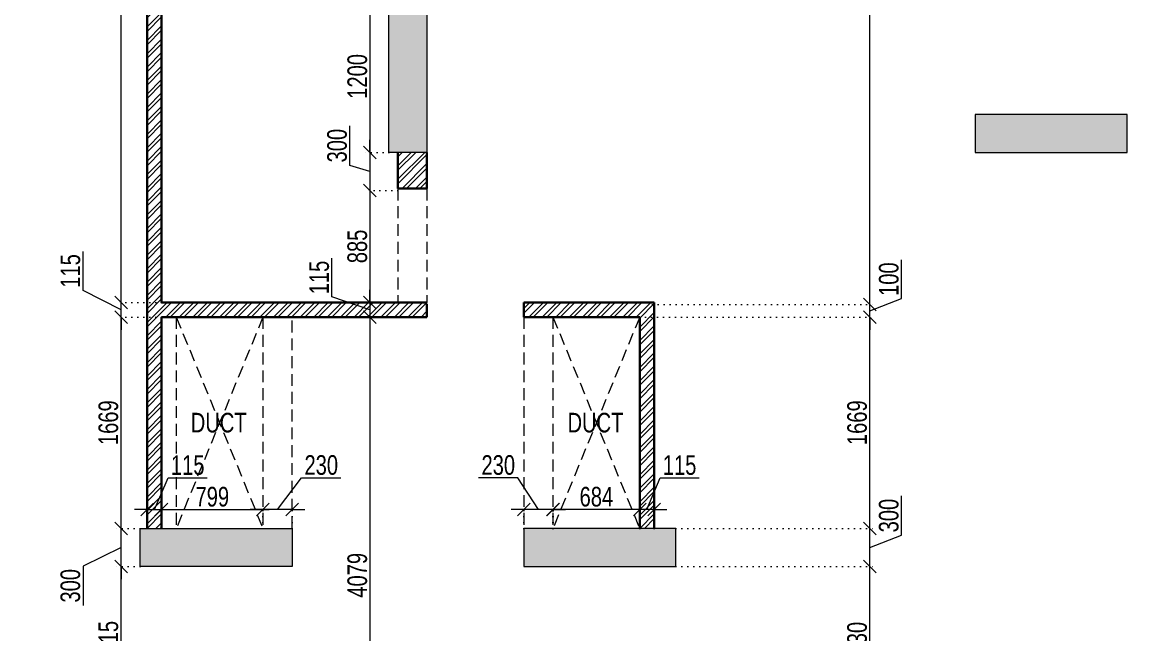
# Model space of a CAD drawing. Header units: inches. Extents: x 785882 to 928568, y 496782 to 576896.
# Drawn here: x 796653 to 805539, y 521343 to 526168 of the extents above; entities that cross this region are included whole.
import ezdxf

# ---------------------------------------------------------------- set-up
doc = ezdxf.new("R2010")
doc.units = ezdxf.units.IN
doc.header["$LTSCALE"] = 750
doc.header["$MEASUREMENT"] = 0
doc.linetypes.add('DOT', pattern=[0.25, 0, -0.25])
doc.linetypes.add('HIDDEN2', pattern=[0.1875, 0.125, -0.0625])
for name, color, linetype, lineweight in [('COLUMN', 5, 'Continuous', 13), ('DIMENSION WORKING-MSA', 222, 'Continuous', 13), ('DOTTED LINE-MSA', 3, 'HIDDEN2', 13), ('TEXT ROOM NAME-MSA', 210, 'Continuous', 13), ('WALL HATCH-MSA', 251, 'Continuous', 9), ('WALL-MSA', 32, 'Continuous', 30)]:
    doc.layers.add(name, color=color, linetype=linetype, lineweight=lineweight)
doc.layers.add('R.C.C HATCH-MSA', color=250, linetype='Continuous')
doc.styles.add('AR', font='swisscl.ttf')
doc.styles.add('Arial-Reg', font='swisscl.ttf', dxfattribs={"height": 155})
doc.dimstyles.new('WORKING DIM', dxfattribs={"dimtxt": 155, "dimasz": 100, "dimexe": 50, "dimexo": 0, "dimgap": 20, "dimtad": 1, "dimdec": 0, "dimzin": 0, "dimdsep": 46, "dimtxsty": 'AR', "dimblk": 'OBLIQUE', "dimcen": 0.09, "dimdle": 50, "dimclrd": 256, "dimclre": 250, "dimclrt": 256, "dimadec": 0, "dimazin": 0, "dimtfac": 1, "dimtdec": 0, "dimtofl": 0, "dimtmove": 1, "dimatfit": 0, "dimfxl": 1, "dimtolj": 1, "dimtzin": 0, "dimlwd": -1, "dimlwe": -1, "dimarcsym": 0})
pattern_1 = [(45, (-805741.795, -515731.36), (-53.0330086, 53.0330086), []), (45, (-805706.44, -515731.36), (-53.0330086, 53.0330086), [])]

# ---------------------------------------------------------------- blocks, each defined once
blk = doc.blocks.new('_Oblique')
at = {"color": 0, "linetype": 'ByBlock', "lineweight": -2}
blk.add_line((-0.5, -0.5), (0.5, 0.5), dxfattribs=at)
blk = doc.blocks.new('*D2712')
at = {"layer": 'Defpoints', "color": 0, "ltscale": 0.25, "transparency": 16777216}
for p in [(801809.3, 521873.1), (803339.3, 521873.1), (801714.2, 520643.1)]:
    blk.add_point(p, dxfattribs=at)
at = {"layer": 'DIMENSION WORKING-MSA', "color": 250, "linetype": 'DOT', "ltscale": 0.25, "transparency": 16777216}
for p, q in [((801809.3, 521873.1), (803389.3, 521873.1)), ((801714.2, 520643.1), (803389.3, 520643.1))]:
    blk.add_line(p, q, dxfattribs=at)
at = {"layer": 'DIMENSION WORKING-MSA', "ltscale": 0.25, "transparency": 16777216}
blk.add_line((803339.3, 520593.1), (803339.3, 521923.1), dxfattribs=at)
at = {"layer": 'DIMENSION WORKING-MSA', "ltscale": 0.25, "transparency": 16777216, "xscale": 100, "yscale": 100, "zscale": 100}
for p, rotation in [((803339.3, 521873.1), 90), ((803339.3, 520643.1), 270)]:
    blk.add_blockref('_Oblique', p, dxfattribs=dict(at, rotation=rotation))
at = {"layer": 'DIMENSION WORKING-MSA', "ltscale": 0.25, "transparency": 16777216, "insert": (803239.8, 521258.1), "char_height": 155, "attachment_point": 5, "rotation": 90, "style": 'AR'}
blk.add_mtext('\\A1;1230', dxfattribs=at)
blk = doc.blocks.new('*D2713')
at = {"layer": 'Defpoints', "color": 0, "ltscale": 0.25, "transparency": 16777216}
for p in [(801809.3, 522173.1), (803339.3, 522173.1), (801809.3, 521873.1)]:
    blk.add_point(p, dxfattribs=at)
at = {"layer": 'DIMENSION WORKING-MSA', "ltscale": 0.25, "transparency": 16777216}
for p, q in [((803589.3, 522118.6), (803589.3, 522429.6)), ((803339.3, 521823.1), (803339.3, 522223.1)), ((803339.3, 522023.1), (803589.3, 522118.6))]:
    blk.add_line(p, q, dxfattribs=at)
at = {"layer": 'DIMENSION WORKING-MSA', "color": 250, "linetype": 'DOT', "ltscale": 0.25, "transparency": 16777216}
for p, q in [((801809.3, 522173.1), (803389.3, 522173.1)), ((801809.3, 521873.1), (803389.3, 521873.1))]:
    blk.add_line(p, q, dxfattribs=at)
at = {"layer": 'DIMENSION WORKING-MSA', "ltscale": 0.25, "transparency": 16777216, "xscale": 100, "yscale": 100, "zscale": 100}
for p, rotation in [((803339.3, 522173.1), 90), ((803339.3, 521873.1), 270)]:
    blk.add_blockref('_Oblique', p, dxfattribs=dict(at, rotation=rotation))
at = {"layer": 'DIMENSION WORKING-MSA', "ltscale": 0.25, "transparency": 16777216, "insert": (803489.8, 522274.1), "char_height": 155, "attachment_point": 5, "rotation": 90, "style": 'AR'}
blk.add_mtext('\\A1;300', dxfattribs=at)
blk = doc.blocks.new('*D2714')
at = {"layer": 'Defpoints', "color": 0, "ltscale": 0.25, "transparency": 16777216}
for p in [(801523.7, 523842.1), (803339.3, 523842.1), (801809.3, 522173.1)]:
    blk.add_point(p, dxfattribs=at)
at = {"layer": 'DIMENSION WORKING-MSA', "color": 250, "linetype": 'DOT', "ltscale": 0.25, "transparency": 16777216}
for p, q in [((801523.7, 523842.1), (803389.3, 523842.1)), ((801809.3, 522173.1), (803389.3, 522173.1))]:
    blk.add_line(p, q, dxfattribs=at)
at = {"layer": 'DIMENSION WORKING-MSA', "ltscale": 0.25, "transparency": 16777216}
blk.add_line((803339.3, 522123.1), (803339.3, 523892.1), dxfattribs=at)
at = {"layer": 'DIMENSION WORKING-MSA', "ltscale": 0.25, "transparency": 16777216, "xscale": 100, "yscale": 100, "zscale": 100}
for p, rotation in [((803339.3, 523842.1), 90), ((803339.3, 522173.1), 270)]:
    blk.add_blockref('_Oblique', p, dxfattribs=dict(at, rotation=rotation))
at = {"layer": 'DIMENSION WORKING-MSA', "ltscale": 0.25, "transparency": 16777216, "insert": (803239.9, 523007.6), "char_height": 155, "attachment_point": 5, "rotation": 90, "style": 'AR'}
blk.add_mtext('\\A1;1669', dxfattribs=at)
blk = doc.blocks.new('*D2715')
at = {"layer": 'Defpoints', "color": 0, "ltscale": 0.25, "transparency": 16777216}
for p in [(801623.7, 523942.1), (803339.3, 523942.1), (801523.7, 523842.1)]:
    blk.add_point(p, dxfattribs=at)
at = {"layer": 'DIMENSION WORKING-MSA', "ltscale": 0.25, "transparency": 16777216}
for p, q in [((803589.3, 523987.5), (803589.3, 524294.7)), ((803339.3, 523942.1), (803339.3, 524042.1)), ((803339.3, 523892.1), (803589.3, 523987.5)), ((803339.3, 523842.1), (803339.3, 523942.1)), ((803339.3, 523842.1), (803339.3, 523742.1))]:
    blk.add_line(p, q, dxfattribs=at)
at = {"layer": 'DIMENSION WORKING-MSA', "color": 250, "linetype": 'DOT', "ltscale": 0.25, "transparency": 16777216}
for p, q in [((801623.7, 523942.1), (803389.3, 523942.1)), ((801523.7, 523842.1), (803389.3, 523842.1))]:
    blk.add_line(p, q, dxfattribs=at)
at = {"layer": 'DIMENSION WORKING-MSA', "ltscale": 0.25, "transparency": 16777216, "xscale": 100, "yscale": 100, "zscale": 100}
for p, rotation in [((803339.3, 523942.1), 270), ((803339.3, 523842.1), 90)]:
    blk.add_blockref('_Oblique', p, dxfattribs=dict(at, rotation=rotation))
at = {"layer": 'DIMENSION WORKING-MSA', "ltscale": 0.25, "transparency": 16777216, "insert": (803489.9, 524141.1), "char_height": 155, "attachment_point": 5, "rotation": 90, "style": 'AR'}
blk.add_mtext('\\A1;100', dxfattribs=at)
blk = doc.blocks.new('*D2716')
at = {"layer": 'Defpoints', "color": 0, "ltscale": 0.25, "transparency": 16777216}
for p in [(801004.5, 530438), (803339.3, 530438), (801623.7, 523942.1)]:
    blk.add_point(p, dxfattribs=at)
at = {"layer": 'DIMENSION WORKING-MSA', "ltscale": 0.25, "transparency": 16777216}
blk.add_line((803339.3, 523892.1), (803339.3, 530488), dxfattribs=at)
at = {"layer": 'DIMENSION WORKING-MSA', "color": 250, "linetype": 'DOT', "ltscale": 0.25, "transparency": 16777216}
for p, q in [((801004.5, 530438), (803389.3, 530438)), ((801623.7, 523942.1), (803389.3, 523942.1))]:
    blk.add_line(p, q, dxfattribs=at)
at = {"layer": 'DIMENSION WORKING-MSA', "ltscale": 0.25, "transparency": 16777216, "xscale": 100, "yscale": 100, "zscale": 100}
for p, rotation in [((803339.3, 530438), 90), ((803339.3, 523942.1), 270)]:
    blk.add_blockref('_Oblique', p, dxfattribs=dict(at, rotation=rotation))
at = {"layer": 'DIMENSION WORKING-MSA', "ltscale": 0.25, "transparency": 16777216, "insert": (803239.9, 527190), "char_height": 155, "attachment_point": 5, "rotation": 90, "style": 'AR'}
blk.add_mtext('\\A1;6496', dxfattribs=at)
blk = doc.blocks.new('*D2419')
at = {"layer": 'Defpoints', "color": 0, "ltscale": 0.25, "transparency": 16777216}
for p in [(797430.5, 521873.1), (797580.5, 521873.1), (797660.6, 520658.1)]:
    blk.add_point(p, dxfattribs=at)
at = {"layer": 'DIMENSION WORKING-MSA', "color": 250, "linetype": 'DOT', "ltscale": 0.25, "transparency": 16777216}
for p, q in [((797580.5, 521873.1), (797380.5, 521873.1)), ((797660.6, 520658.1), (797380.5, 520658.1))]:
    blk.add_line(p, q, dxfattribs=at)
at = {"layer": 'DIMENSION WORKING-MSA', "ltscale": 0.25, "transparency": 16777216}
blk.add_line((797430.5, 520608.1), (797430.5, 521923.1), dxfattribs=at)
at = {"layer": 'DIMENSION WORKING-MSA', "ltscale": 0.25, "transparency": 16777216, "xscale": 100, "yscale": 100, "zscale": 100}
for p, rotation in [((797430.5, 521873.1), 90), ((797430.5, 520658.1), 270)]:
    blk.add_blockref('_Oblique', p, dxfattribs=dict(at, rotation=rotation))
at = {"layer": 'DIMENSION WORKING-MSA', "ltscale": 0.25, "transparency": 16777216, "insert": (797331.1, 521265.6), "char_height": 155, "attachment_point": 5, "rotation": 90, "style": 'AR'}
blk.add_mtext('\\A1;1215', dxfattribs=at)
blk = doc.blocks.new('*D2420')
at = {"layer": 'Defpoints', "color": 0, "ltscale": 0.25, "transparency": 16777216}
for p in [(797430.5, 522173.1), (797580.5, 522173.1), (797580.5, 521873.1)]:
    blk.add_point(p, dxfattribs=at)
at = {"layer": 'DIMENSION WORKING-MSA', "ltscale": 0.25, "transparency": 16777216}
for p, q in [((797430.5, 522173.1), (797430.5, 522273.1)), ((797430.5, 521873.1), (797430.5, 522173.1)), ((797430.5, 522023.1), (797130.5, 521875.3)), ((797130.5, 521875.3), (797130.5, 521564.3)), ((797430.5, 521873.1), (797430.5, 521773.1))]:
    blk.add_line(p, q, dxfattribs=at)
at = {"layer": 'DIMENSION WORKING-MSA', "color": 250, "linetype": 'DOT', "ltscale": 0.25, "transparency": 16777216}
for p, q in [((797580.5, 522173.1), (797380.5, 522173.1)), ((797580.5, 521873.1), (797380.5, 521873.1))]:
    blk.add_line(p, q, dxfattribs=at)
at = {"layer": 'DIMENSION WORKING-MSA', "ltscale": 0.25, "transparency": 16777216, "xscale": 100, "yscale": 100, "zscale": 100}
for p, rotation in [((797430.5, 522173.1), 270), ((797430.5, 521873.1), 90)]:
    blk.add_blockref('_Oblique', p, dxfattribs=dict(at, rotation=rotation))
at = {"layer": 'DIMENSION WORKING-MSA', "ltscale": 0.25, "transparency": 16777216, "insert": (797031, 521719.8), "char_height": 155, "attachment_point": 5, "rotation": 90, "style": 'AR'}
blk.add_mtext('\\A1;300', dxfattribs=at)
blk = doc.blocks.new('*D2421')
at = {"layer": 'Defpoints', "color": 0, "ltscale": 0.25, "transparency": 16777216}
for p in [(797430.5, 523842.1), (797751.1, 523842.1), (797580.5, 522173.1)]:
    blk.add_point(p, dxfattribs=at)
at = {"layer": 'DIMENSION WORKING-MSA', "color": 250, "linetype": 'DOT', "ltscale": 0.25, "transparency": 16777216}
for p, q in [((797751.1, 523842.1), (797380.5, 523842.1)), ((797580.5, 522173.1), (797380.5, 522173.1))]:
    blk.add_line(p, q, dxfattribs=at)
at = {"layer": 'DIMENSION WORKING-MSA', "ltscale": 0.25, "transparency": 16777216}
blk.add_line((797430.5, 522123.1), (797430.5, 523892.1), dxfattribs=at)
at = {"layer": 'DIMENSION WORKING-MSA', "ltscale": 0.25, "transparency": 16777216, "xscale": 100, "yscale": 100, "zscale": 100}
for p, rotation in [((797430.5, 523842.1), 90), ((797430.5, 522173.1), 270)]:
    blk.add_blockref('_Oblique', p, dxfattribs=dict(at, rotation=rotation))
at = {"layer": 'DIMENSION WORKING-MSA', "ltscale": 0.25, "transparency": 16777216, "insert": (797331.1, 523007.6), "char_height": 155, "attachment_point": 5, "rotation": 90, "style": 'AR'}
blk.add_mtext('\\A1;1669', dxfattribs=at)
blk = doc.blocks.new('*D2422')
at = {"layer": 'Defpoints', "color": 0, "ltscale": 0.25, "transparency": 16777216}
for p in [(797430.5, 523957.1), (797751.1, 523957.1), (797751.1, 523842.1)]:
    blk.add_point(p, dxfattribs=at)
at = {"layer": 'DIMENSION WORKING-MSA', "ltscale": 0.25, "transparency": 16777216}
for p, q in [((797130.5, 524052.4), (797130.5, 524359.3)), ((797430.5, 523899.6), (797130.5, 524052.4)), ((797430.5, 523957.1), (797430.5, 524057.1)), ((797430.5, 523842.1), (797430.5, 523957.1)), ((797430.5, 523842.1), (797430.5, 523742.1))]:
    blk.add_line(p, q, dxfattribs=at)
at = {"layer": 'DIMENSION WORKING-MSA', "color": 250, "linetype": 'DOT', "ltscale": 0.25, "transparency": 16777216}
for p, q in [((797751.1, 523957.1), (797380.5, 523957.1)), ((797751.1, 523842.1), (797380.5, 523842.1))]:
    blk.add_line(p, q, dxfattribs=at)
at = {"layer": 'DIMENSION WORKING-MSA', "ltscale": 0.25, "transparency": 16777216, "xscale": 100, "yscale": 100, "zscale": 100}
for p, rotation in [((797430.5, 523957.1), 270), ((797430.5, 523842.1), 90)]:
    blk.add_blockref('_Oblique', p, dxfattribs=dict(at, rotation=rotation))
at = {"layer": 'DIMENSION WORKING-MSA', "ltscale": 0.25, "transparency": 16777216, "insert": (797031.4, 524205.9), "char_height": 155, "attachment_point": 5, "rotation": 90, "style": 'AR'}
blk.add_mtext('\\A1;115', dxfattribs=at)
blk = doc.blocks.new('*D2423')
at = {"layer": 'Defpoints', "color": 0, "ltscale": 0.25, "transparency": 16777216}
for p in [(797430.5, 530568), (797736.1, 530568), (797751.1, 523957.1)]:
    blk.add_point(p, dxfattribs=at)
at = {"layer": 'DIMENSION WORKING-MSA', "ltscale": 0.25, "transparency": 16777216}
blk.add_line((797430.5, 523907.1), (797430.5, 530618), dxfattribs=at)
at = {"layer": 'DIMENSION WORKING-MSA', "color": 250, "linetype": 'DOT', "ltscale": 0.25, "transparency": 16777216}
for p, q in [((797736.1, 530568), (797380.5, 530568)), ((797751.1, 523957.1), (797380.5, 523957.1))]:
    blk.add_line(p, q, dxfattribs=at)
at = {"layer": 'DIMENSION WORKING-MSA', "ltscale": 0.25, "transparency": 16777216, "xscale": 100, "yscale": 100, "zscale": 100}
for p, rotation in [((797430.5, 530568), 90), ((797430.5, 523957.1), 270)]:
    blk.add_blockref('_Oblique', p, dxfattribs=dict(at, rotation=rotation))
at = {"layer": 'DIMENSION WORKING-MSA', "ltscale": 0.25, "transparency": 16777216, "insert": (797331.1, 527262.5), "char_height": 155, "attachment_point": 5, "rotation": 90, "style": 'AR'}
blk.add_mtext('\\A1;6611', dxfattribs=at)
blk = doc.blocks.new('*D2476')
at = {"layer": 'Defpoints', "color": 0, "ltscale": 0.25, "transparency": 16777216}
for p in [(799544.9, 526342.1), (799394.9, 525142.1), (799544.9, 525142.1)]:
    blk.add_point(p, dxfattribs=at)
at = {"layer": 'DIMENSION WORKING-MSA', "color": 250, "linetype": 'DOT', "ltscale": 0.25, "transparency": 16777216}
for p, q in [((799544.9, 526342.1), (799344.9, 526342.1)), ((799544.9, 525142.1), (799344.9, 525142.1))]:
    blk.add_line(p, q, dxfattribs=at)
at = {"layer": 'DIMENSION WORKING-MSA', "ltscale": 0.25, "transparency": 16777216}
blk.add_line((799394.9, 526392.1), (799394.9, 525092.1), dxfattribs=at)
at = {"layer": 'DIMENSION WORKING-MSA', "ltscale": 0.25, "transparency": 16777216, "xscale": 100, "yscale": 100, "zscale": 100}
for p, rotation in [((799394.9, 526342.1), 90), ((799394.9, 525142.1), 270)]:
    blk.add_blockref('_Oblique', p, dxfattribs=dict(at, rotation=rotation))
at = {"layer": 'DIMENSION WORKING-MSA', "ltscale": 0.25, "transparency": 16777216, "insert": (799295.5, 525742.1), "char_height": 155, "attachment_point": 5, "rotation": 90, "style": 'AR'}
blk.add_mtext('\\A1;1200', dxfattribs=at)
blk = doc.blocks.new('*D2477')
at = {"layer": 'Defpoints', "color": 0, "ltscale": 0.25, "transparency": 16777216}
for p in [(799544.9, 525142.1), (799394.9, 524842.1), (799614.9, 524842.1)]:
    blk.add_point(p, dxfattribs=at)
at = {"layer": 'DIMENSION WORKING-MSA', "ltscale": 0.25, "transparency": 16777216}
for p, q in [((799235.4, 525039.9), (799235.4, 525350.9)), ((799394.9, 525142.1), (799394.9, 525242.1)), ((799394.9, 525142.1), (799394.9, 524842.1)), ((799394.9, 524992.1), (799235.4, 525039.9)), ((799394.9, 524842.1), (799394.9, 524742.1))]:
    blk.add_line(p, q, dxfattribs=at)
at = {"layer": 'DIMENSION WORKING-MSA', "color": 250, "linetype": 'DOT', "ltscale": 0.25, "transparency": 16777216}
for p, q in [((799544.9, 525142.1), (799344.9, 525142.1)), ((799614.9, 524842.1), (799344.9, 524842.1))]:
    blk.add_line(p, q, dxfattribs=at)
at = {"layer": 'DIMENSION WORKING-MSA', "ltscale": 0.25, "transparency": 16777216, "xscale": 100, "yscale": 100, "zscale": 100}
for p, rotation in [((799394.9, 525142.1), 270), ((799394.9, 524842.1), 90)]:
    blk.add_blockref('_Oblique', p, dxfattribs=dict(at, rotation=rotation))
at = {"layer": 'DIMENSION WORKING-MSA', "ltscale": 0.25, "transparency": 16777216, "insert": (799135.9, 525195.4), "char_height": 155, "attachment_point": 5, "rotation": 90, "style": 'AR'}
blk.add_mtext('\\A1;300', dxfattribs=at)
blk = doc.blocks.new('*D2478')
at = {"layer": 'Defpoints', "color": 0, "ltscale": 0.25, "transparency": 16777216}
for p in [(799614.9, 524842.1), (799394.9, 523957.1), (799394.9, 523957.1)]:
    blk.add_point(p, dxfattribs=at)
at = {"layer": 'DIMENSION WORKING-MSA', "ltscale": 0.25, "transparency": 16777216}
blk.add_line((799394.9, 524892.1), (799394.9, 523907.1), dxfattribs=at)
at = {"layer": 'DIMENSION WORKING-MSA', "color": 250, "linetype": 'DOT', "ltscale": 0.25, "transparency": 16777216}
for p, q in [((799614.9, 524842.1), (799344.9, 524842.1)), ((799394.9, 523957.1), (799344.9, 523957.1))]:
    blk.add_line(p, q, dxfattribs=at)
at = {"layer": 'DIMENSION WORKING-MSA', "ltscale": 0.25, "transparency": 16777216, "xscale": 100, "yscale": 100, "zscale": 100}
for p, rotation in [((799394.9, 524842.1), 90), ((799394.9, 523957.1), 270)]:
    blk.add_blockref('_Oblique', p, dxfattribs=dict(at, rotation=rotation))
at = {"layer": 'DIMENSION WORKING-MSA', "ltscale": 0.25, "transparency": 16777216, "insert": (799295.5, 524399.6), "char_height": 155, "attachment_point": 5, "rotation": 90, "style": 'AR'}
blk.add_mtext('\\A1;885', dxfattribs=at)
blk = doc.blocks.new('*D2479')
at = {"layer": 'Defpoints', "color": 0, "ltscale": 0.25, "transparency": 16777216}
for p in [(799394.9, 523957.1), (799394.9, 523842.1), (799394.9, 523842.1)]:
    blk.add_point(p, dxfattribs=at)
at = {"layer": 'DIMENSION WORKING-MSA', "ltscale": 0.25, "transparency": 16777216}
for p, q in [((799093.7, 524000.8), (799093.7, 524307.7)), ((799394.9, 523899.6), (799093.7, 524000.8)), ((799394.9, 523957.1), (799394.9, 524057.1)), ((799394.9, 523957.1), (799394.9, 523842.1)), ((799394.9, 523842.1), (799394.9, 523742.1))]:
    blk.add_line(p, q, dxfattribs=at)
at = {"layer": 'DIMENSION WORKING-MSA', "color": 250, "linetype": 'DOT', "ltscale": 0.25, "transparency": 16777216}
for p, q in [((799394.9, 523957.1), (799344.9, 523957.1)), ((799394.9, 523842.1), (799344.9, 523842.1))]:
    blk.add_line(p, q, dxfattribs=at)
at = {"layer": 'DIMENSION WORKING-MSA', "ltscale": 0.25, "transparency": 16777216, "xscale": 100, "yscale": 100, "zscale": 100}
for p, rotation in [((799394.9, 523957.1), 270), ((799394.9, 523842.1), 90)]:
    blk.add_blockref('_Oblique', p, dxfattribs=dict(at, rotation=rotation))
at = {"layer": 'DIMENSION WORKING-MSA', "ltscale": 0.25, "transparency": 16777216, "insert": (798994.7, 524154.2), "char_height": 155, "attachment_point": 5, "rotation": 90, "style": 'AR'}
blk.add_mtext('\\A1;115', dxfattribs=at)
blk = doc.blocks.new('*D2490')
at = {"layer": 'Defpoints', "color": 0, "ltscale": 0.25, "transparency": 16777216}
for p in [(799394.9, 523842.1), (799394.9, 519763.3), (799394.9, 519763.3)]:
    blk.add_point(p, dxfattribs=at)
at = {"layer": 'DIMENSION WORKING-MSA', "ltscale": 0.25, "transparency": 16777216}
blk.add_line((799394.9, 523892.1), (799394.9, 519713.3), dxfattribs=at)
at = {"layer": 'DIMENSION WORKING-MSA', "color": 250, "linetype": 'DOT', "ltscale": 0.25, "transparency": 16777216}
for p, q in [((799394.9, 523842.1), (799444.9, 523842.1)), ((799394.9, 519763.3), (799344.9, 519763.3))]:
    blk.add_line(p, q, dxfattribs=at)
at = {"layer": 'DIMENSION WORKING-MSA', "ltscale": 0.25, "transparency": 16777216, "xscale": 100, "yscale": 100, "zscale": 100}
for p, rotation in [((799394.9, 523842.1), 90), ((799394.9, 519763.3), 270)]:
    blk.add_blockref('_Oblique', p, dxfattribs=dict(at, rotation=rotation))
at = {"layer": 'DIMENSION WORKING-MSA', "ltscale": 0.25, "transparency": 16777216, "insert": (799295.5, 521802.7), "char_height": 155, "attachment_point": 5, "rotation": 90, "style": 'AR'}
blk.add_mtext('\\A1;4079', dxfattribs=at)
blk = doc.blocks.new('*D2584')
at = {"layer": 'Defpoints', "color": 0, "ltscale": 0.25, "transparency": 16777216}
for p in [(797636.1, 522323.1), (797751.1, 522323.1), (797751.1, 522323.1)]:
    blk.add_point(p, dxfattribs=at)
at = {"layer": 'DIMENSION WORKING-MSA', "ltscale": 0.25, "transparency": 16777216}
for p, q in [((797693.6, 522323.1), (797803.5, 522573.1)), ((797803.5, 522573.1), (798110.4, 522573.1)), ((797636.1, 522323.1), (797536.1, 522323.1)), ((797636.1, 522323.1), (797751.1, 522323.1)), ((797751.1, 522323.1), (797851.1, 522323.1))]:
    blk.add_line(p, q, dxfattribs=at)
at = {"layer": 'DIMENSION WORKING-MSA', "color": 250, "linetype": 'DOT', "ltscale": 0.25, "transparency": 16777216}
for p, q in [((797636.1, 522323.1), (797636.1, 522373.1)), ((797751.1, 522323.1), (797751.1, 522373.1))]:
    blk.add_line(p, q, dxfattribs=at)
at = {"layer": 'DIMENSION WORKING-MSA', "ltscale": 0.25, "transparency": 16777216, "xscale": 100, "yscale": 100, "zscale": 100}
blk.add_blockref('_Oblique', (797636.1, 522323.1), dxfattribs=at)
at = {"layer": 'DIMENSION WORKING-MSA', "ltscale": 0.25, "transparency": 16777216, "xscale": 100, "yscale": 100, "zscale": 100, "rotation": 180}
blk.add_blockref('_Oblique', (797751.1, 522323.1), dxfattribs=at)
at = {"layer": 'DIMENSION WORKING-MSA', "ltscale": 0.25, "transparency": 16777216, "insert": (797956.9, 522672.1), "char_height": 155, "attachment_point": 5, "style": 'AR'}
blk.add_mtext('\\A1;115', dxfattribs=at)
blk = doc.blocks.new('*D2585')
at = {"layer": 'Defpoints', "color": 0, "ltscale": 0.25, "transparency": 16777216}
for p in [(798550.5, 522323.1), (797751.1, 522171.7), (798550.5, 522173.1)]:
    blk.add_point(p, dxfattribs=at)
at = {"layer": 'DIMENSION WORKING-MSA', "ltscale": 0.25, "transparency": 16777216}
blk.add_line((797701.1, 522323.1), (798600.5, 522323.1), dxfattribs=at)
at = {"layer": 'DIMENSION WORKING-MSA', "color": 250, "linetype": 'DOT', "ltscale": 0.25, "transparency": 16777216}
for p, q in [((797751.1, 522171.7), (797751.1, 522373.1)), ((798550.5, 522173.1), (798550.5, 522373.1))]:
    blk.add_line(p, q, dxfattribs=at)
at = {"layer": 'DIMENSION WORKING-MSA', "ltscale": 0.25, "transparency": 16777216, "xscale": 100, "yscale": 100, "zscale": 100, "rotation": 180}
blk.add_blockref('_Oblique', (797751.1, 522323.1), dxfattribs=at)
at = {"layer": 'DIMENSION WORKING-MSA', "ltscale": 0.25, "transparency": 16777216, "xscale": 100, "yscale": 100, "zscale": 100}
blk.add_blockref('_Oblique', (798550.5, 522323.1), dxfattribs=at)
at = {"layer": 'DIMENSION WORKING-MSA', "ltscale": 0.25, "transparency": 16777216, "insert": (798150.8, 522422.3), "char_height": 155, "attachment_point": 5, "style": 'AR'}
blk.add_mtext('\\A1;799', dxfattribs=at)
blk = doc.blocks.new('*D2586')
at = {"layer": 'Defpoints', "color": 0, "ltscale": 0.25, "transparency": 16777216}
for p in [(798550.5, 522323.1), (798550.5, 522173.1), (798780.5, 522173.1)]:
    blk.add_point(p, dxfattribs=at)
at = {"layer": 'DIMENSION WORKING-MSA', "ltscale": 0.25, "transparency": 16777216}
for p, q in [((798665.5, 522323.1), (798855.4, 522573.1)), ((798855.4, 522573.1), (799166.1, 522573.1)), ((798550.5, 522323.1), (798450.5, 522323.1)), ((798780.5, 522323.1), (798550.5, 522323.1)), ((798780.5, 522323.1), (798880.5, 522323.1))]:
    blk.add_line(p, q, dxfattribs=at)
at = {"layer": 'DIMENSION WORKING-MSA', "color": 250, "linetype": 'DOT', "ltscale": 0.25, "transparency": 16777216}
for p, q in [((798550.5, 522173.1), (798550.5, 522373.1)), ((798780.5, 522173.1), (798780.5, 522373.1))]:
    blk.add_line(p, q, dxfattribs=at)
at = {"layer": 'DIMENSION WORKING-MSA', "ltscale": 0.25, "transparency": 16777216, "xscale": 100, "yscale": 100, "zscale": 100}
blk.add_blockref('_Oblique', (798550.5, 522323.1), dxfattribs=at)
at = {"layer": 'DIMENSION WORKING-MSA', "ltscale": 0.25, "transparency": 16777216, "xscale": 100, "yscale": 100, "zscale": 100, "rotation": 180}
blk.add_blockref('_Oblique', (798780.5, 522323.1), dxfattribs=at)
at = {"layer": 'DIMENSION WORKING-MSA', "ltscale": 0.25, "transparency": 16777216, "insert": (799010.7, 522672.5), "char_height": 155, "attachment_point": 5, "style": 'AR'}
blk.add_mtext('\\A1;230', dxfattribs=at)
blk = doc.blocks.new('*D2587')
at = {"layer": 'Defpoints', "color": 0, "ltscale": 0.25, "transparency": 16777216}
for p in [(800839.9, 522323.1), (800839.9, 522173.1), (801523.7, 522171.7)]:
    blk.add_point(p, dxfattribs=at)
at = {"layer": 'DIMENSION WORKING-MSA', "ltscale": 0.25, "transparency": 16777216}
blk.add_line((801573.7, 522323.1), (800789.9, 522323.1), dxfattribs=at)
at = {"layer": 'DIMENSION WORKING-MSA', "color": 250, "linetype": 'DOT', "ltscale": 0.25, "transparency": 16777216}
for p, q in [((800839.9, 522173.1), (800839.9, 522373.1)), ((801523.7, 522171.7), (801523.7, 522373.1))]:
    blk.add_line(p, q, dxfattribs=at)
at = {"layer": 'DIMENSION WORKING-MSA', "ltscale": 0.25, "transparency": 16777216, "xscale": 100, "yscale": 100, "zscale": 100, "rotation": 180}
blk.add_blockref('_Oblique', (800839.9, 522323.1), dxfattribs=at)
at = {"layer": 'DIMENSION WORKING-MSA', "ltscale": 0.25, "transparency": 16777216, "xscale": 100, "yscale": 100, "zscale": 100}
blk.add_blockref('_Oblique', (801523.7, 522323.1), dxfattribs=at)
at = {"layer": 'DIMENSION WORKING-MSA', "ltscale": 0.25, "transparency": 16777216, "insert": (801181.8, 522422.4), "char_height": 155, "attachment_point": 5, "style": 'AR'}
blk.add_mtext('\\A1;684', dxfattribs=at)
blk = doc.blocks.new('*D2588')
at = {"layer": 'Defpoints', "color": 0, "ltscale": 0.25, "transparency": 16777216}
for p in [(800609.3, 522323.1), (800609.3, 522173.1), (800839.3, 522171.7)]:
    blk.add_point(p, dxfattribs=at)
at = {"layer": 'DIMENSION WORKING-MSA', "ltscale": 0.25, "transparency": 16777216}
for p, q in [((800562.9, 522573.1), (800252.3, 522573.1)), ((800724.3, 522323.1), (800562.9, 522573.1)), ((800609.3, 522323.1), (800509.3, 522323.1)), ((800839.3, 522323.1), (800609.3, 522323.1)), ((800839.3, 522323.1), (800939.3, 522323.1))]:
    blk.add_line(p, q, dxfattribs=at)
at = {"layer": 'DIMENSION WORKING-MSA', "color": 250, "linetype": 'DOT', "ltscale": 0.25, "transparency": 16777216}
for p, q in [((800609.3, 522173.1), (800609.3, 522373.1)), ((800839.3, 522171.7), (800839.3, 522373.1))]:
    blk.add_line(p, q, dxfattribs=at)
at = {"layer": 'DIMENSION WORKING-MSA', "ltscale": 0.25, "transparency": 16777216, "xscale": 100, "yscale": 100, "zscale": 100}
blk.add_blockref('_Oblique', (800609.3, 522323.1), dxfattribs=at)
at = {"layer": 'DIMENSION WORKING-MSA', "ltscale": 0.25, "transparency": 16777216, "xscale": 100, "yscale": 100, "zscale": 100, "rotation": 180}
blk.add_blockref('_Oblique', (800839.3, 522323.1), dxfattribs=at)
at = {"layer": 'DIMENSION WORKING-MSA', "ltscale": 0.25, "transparency": 16777216, "insert": (800407.6, 522672.5), "char_height": 155, "attachment_point": 5, "style": 'AR'}
blk.add_mtext('\\A1;230', dxfattribs=at)
blk = doc.blocks.new('*D2589')
at = {"layer": 'Defpoints', "color": 0, "ltscale": 0.25, "transparency": 16777216}
for p in [(801523.7, 522323.1), (801523.7, 522171.7), (801638.7, 522173.1)]:
    blk.add_point(p, dxfattribs=at)
at = {"layer": 'DIMENSION WORKING-MSA', "ltscale": 0.25, "transparency": 16777216}
for p, q in [((801581.2, 522323.1), (801684.9, 522573.1)), ((801684.9, 522573.1), (801991.8, 522573.1)), ((801523.7, 522323.1), (801423.7, 522323.1)), ((801638.7, 522323.1), (801523.7, 522323.1)), ((801638.7, 522323.1), (801738.7, 522323.1))]:
    blk.add_line(p, q, dxfattribs=at)
at = {"layer": 'DIMENSION WORKING-MSA', "color": 250, "linetype": 'DOT', "ltscale": 0.25, "transparency": 16777216}
for p, q in [((801523.7, 522171.7), (801523.7, 522373.1)), ((801638.7, 522173.1), (801638.7, 522373.1))]:
    blk.add_line(p, q, dxfattribs=at)
at = {"layer": 'DIMENSION WORKING-MSA', "ltscale": 0.25, "transparency": 16777216, "xscale": 100, "yscale": 100, "zscale": 100}
blk.add_blockref('_Oblique', (801523.7, 522323.1), dxfattribs=at)
at = {"layer": 'DIMENSION WORKING-MSA', "ltscale": 0.25, "transparency": 16777216, "xscale": 100, "yscale": 100, "zscale": 100, "rotation": 180}
blk.add_blockref('_Oblique', (801638.7, 522323.1), dxfattribs=at)
at = {"layer": 'DIMENSION WORKING-MSA', "ltscale": 0.25, "transparency": 16777216, "insert": (801838.4, 522672.1), "char_height": 155, "attachment_point": 5, "style": 'AR'}
blk.add_mtext('\\A1;115', dxfattribs=at)
blk = doc.blocks.new('BLOCK-I & J BASEMENT 2 TO GROUND COLOUMN')
at = {"layer": 'R.C.C HATCH-MSA'}
h = blk.add_hatch(color=256, dxfattribs=at)
h.dxf.hatch_style = 1
h.paths.add_polyline_path([(15138.6, -30746.7), (14838.5, -30746.7), (14838.5, -31946.7), (15138.6, -31946.7)])
h.paths.add_polyline_path([(5587.8, -30746.7), (5887.8, -30746.7), (5887.8, -31946.7), (5587.8, -31946.7)])
h.paths.add_polyline_path([(18173.9, -30746.7), (18173.9, -31046.7), (19373.9, -31046.7), (19373.9, -30746.7)])
h.paths.add_polyline_path([(2552.6, -30746.7), (2552.6, -31046.7), (1352.6, -31046.7), (1352.6, -30746.7)])
h.paths.add_polyline_path([(11672.9, -31567.4), (11372.9, -31567.4), (11372.9, -32767.4), (11672.9, -32767.4)])
h.paths.add_polyline_path([(9053.5, -31567.4), (9353.5, -31567.4), (9353.5, -32767.4), (9053.5, -32767.4)])
h.paths.add_polyline_path([(1866.7, -36193.6), (1866.7, -36493.6), (666.7, -36493.6), (666.7, -36193.6)])
h.paths.add_polyline_path([(20059.7, -36193.6), (20059.7, -36493.6), (18859.7, -36493.6), (18859.7, -36193.6)])
h.paths.add_polyline_path([(5887.8, -37763.3), (5887.8, -38063.3), (4687.8, -38063.3), (4687.8, -37763.3)])
h.paths.add_polyline_path([(2495.4, -39281.1), (2495.4, -39581.1), (1295.4, -39581.1), (1295.4, -39281.1)])
h.paths.add_polyline_path([(18231, -39281.1), (18231, -39581.1), (19431, -39581.1), (19431, -39281.1)])
h.paths.add_polyline_path([(10513.2, -38063.3), (10213.2, -38063.3), (10213.2, -36863.3), (10513.2, -36863.3)])
h.paths.add_polyline_path([(15138.6, -28117.8), (14838.5, -28117.8), (14838.5, -26917.8), (15138.6, -26917.8)])
h.paths.add_polyline_path([(5587.8, -28117.8), (5887.8, -28117.8), (5887.8, -26917.8), (5587.8, -26917.8)])
h.paths.add_polyline_path([(18173.9, -28117.8), (18173.9, -27817.8), (19373.9, -27817.8), (19373.9, -28117.8)])
h.paths.add_polyline_path([(2552.6, -28117.8), (2552.6, -27817.8), (1352.6, -27817.8), (1352.6, -28117.8)])
h.paths.add_polyline_path([(11672.9, -27297.1), (11372.9, -27297.1), (11372.9, -26097.1), (11672.9, -26097.1)])
h.paths.add_polyline_path([(9053.5, -27297.1), (9353.5, -27297.1), (9353.5, -26097.1), (9053.5, -26097.1)])
h.paths.add_polyline_path([(1866.7, -22670.9), (1866.7, -22370.9), (666.7, -22370.9), (666.7, -22670.9)])
h.paths.add_polyline_path([(20059.7, -22670.9), (20059.7, -22370.9), (18859.7, -22370.9), (18859.7, -22670.9)])
h.paths.add_polyline_path([(5887.8, -21101.2), (5887.8, -20801.2), (4687.8, -20801.2), (4687.8, -21101.2)])
h.paths.add_polyline_path([(2495.4, -19583.4), (2495.4, -19283.4), (1295.4, -19283.4), (1295.4, -19583.4)])
h.paths.add_polyline_path([(18231, -19583.4), (18231, -19283.4), (19431, -19283.4), (19431, -19583.4)])
h.paths.add_polyline_path([(10513.2, -20801.2), (10213.2, -20801.2), (10213.2, -22001.2), (10513.2, -22001.2)])
h.paths.add_polyline_path([(11277.6, -17832.2), (11277.6, -17532.2), (12477.6, -17532.2), (12477.6, -17832.2)])
h.paths.add_polyline_path([(9448.8, -17832.2), (9448.8, -17532.2), (8248.8, -17532.2), (8248.8, -17832.2)])
h.paths.add_polyline_path([(15810.1, -15622.4), (15810.1, -15322.4), (17010.1, -15322.4), (17010.1, -15622.4)])
h.paths.add_polyline_path([(4916.3, -15622.4), (4916.3, -15322.4), (3716.3, -15322.4), (3716.3, -15622.4)])
h.paths.add_polyline_path([(20726.4, -13444.5), (20726.4, -13144.5), (19131, -13144.5), (19131, -13444.5)])
h.paths.add_polyline_path([(0, -13444.5), (0, -13144.5), (1595.4, -13144.5), (1595.4, -13444.5)])
h.paths.add_polyline_path([(9448.8, -12590.5), (9148.8, -12590.5), (9148.8, -11390.5), (9448.8, -11390.5)])
h.paths.add_polyline_path([(11277.6, -12590.5), (11577.6, -12590.5), (11577.6, -11390.5), (11277.6, -11390.5)])
h.paths.add_polyline_path([(14200.1, -11620.5), (16640.1, -11620.5), (16640.1, -8952.1), (14200.1, -8952.1), (14200.1, -9182.1), (16410.1, -9182.1), (16410.1, -11390.5), (14200.1, -11390.5)])
h.paths.add_polyline_path([(6526.3, -11620.5), (4086.3, -11620.5), (4086.3, -8952.1), (6526.3, -8952.1), (6526.3, -9182.1), (4316.3, -9182.1), (4316.3, -11390.5), (6526.3, -11390.5)])
h.paths.add_polyline_path([(8229.6, -9182.1), (7929.6, -9182.1), (7929.6, -7982.1), (8229.6, -7982.1)])
h.paths.add_polyline_path([(8229.6, -3464.6), (7929.6, -3464.6), (7929.6, -4664.6), (8229.6, -4664.6)])
h.paths.add_polyline_path([(1200, -7353.3), (1200, -7053.3), (0, -7053.3), (0, -7353.3)])
h.paths.add_polyline_path([(3582.8, -4238.3), (3582.8, -3938.3), (2382.8, -3938.3), (2382.8, -4238.3)])
h.paths.add_polyline_path([(8229.6, -609.6), (7929.6, -609.6), (7929.6, -1809.6), (8229.6, -1809.6)])
h.paths.add_polyline_path([(3582.8, 0), (3282.8, 0), (3282.8, -1200), (3582.8, -1200)])
h.paths.add_polyline_path([(0, 0), (0, -300), (1200, -300), (1200, 0)])
h.paths.add_polyline_path([(12496.8, -9182.1), (12796.8, -9182.1), (12796.8, -7982.1), (12496.8, -7982.1)])
h.paths.add_polyline_path([(12496.8, -3464.6), (12796.8, -3464.6), (12796.8, -4664.6), (12496.8, -4664.6)])
h.paths.add_polyline_path([(19526.4, -7353.3), (19526.4, -7053.3), (20726.4, -7053.3), (20726.4, -7353.3)])
h.paths.add_polyline_path([(17143.6, -4238.3), (17143.6, -3938.3), (18343.6, -3938.3), (18343.6, -4238.3)])
h.paths.add_polyline_path([(12496.8, -609.6), (12796.8, -609.6), (12796.8, -1809.6), (12496.8, -1809.6)])
h.paths.add_polyline_path([(17143.6, 0), (17443.6, 0), (17443.6, -1200), (17143.6, -1200)])
h.paths.add_polyline_path([(20726.4, 0), (20726.4, -300), (19526.4, -300), (19526.4, 0)])
h.paths.add_polyline_path([(11277.6, -41032.3), (11277.6, -41332.3), (12477.6, -41332.3), (12477.6, -41032.3)])
h.paths.add_polyline_path([(9448.8, -41032.3), (9448.8, -41332.3), (8248.8, -41332.3), (8248.8, -41032.3)])
h.paths.add_polyline_path([(4916.3, -43242.1), (4916.3, -43542.1), (3716.3, -43542.1), (3716.3, -43242.1)])
h.paths.add_polyline_path([(0, -45420), (0, -45720), (1595.4, -45720), (1595.4, -45420)])
h.paths.add_polyline_path([(15810.1, -43242.1), (15810.1, -43542.1), (17010.1, -43542.1), (17010.1, -43242.1)])
h.paths.add_polyline_path([(20726.4, -45420), (20726.4, -45720), (19131, -45720), (19131, -45420)])
h.paths.add_polyline_path([(9448.8, -46274), (9148.8, -46274), (9148.8, -47474), (9448.8, -47474)])
h.paths.add_polyline_path([(11277.6, -46274), (11577.6, -46274), (11577.6, -47474), (11277.6, -47474)])
h.paths.add_polyline_path([(14200.1, -47244), (16640.1, -47244), (16640.1, -49912.4), (14200.1, -49912.4), (14200.1, -49682.4), (16410.1, -49682.4), (16410.1, -47474), (14200.1, -47474)])
h.paths.add_polyline_path([(6526.3, -47244), (4086.3, -47244), (4086.3, -49912.4), (6526.3, -49912.4), (6526.3, -49682.4), (4316.3, -49682.4), (4316.3, -47474), (6526.3, -47474)])
h.paths.add_polyline_path([(8229.6, -49682.4), (7929.6, -49682.4), (7929.6, -50882.4), (8229.6, -50882.4)])
h.paths.add_polyline_path([(8229.6, -55399.9), (7929.6, -55399.9), (7929.6, -54199.9), (8229.6, -54199.9)])
h.paths.add_polyline_path([(1200, -51511.2), (1200, -51811.2), (0, -51811.2), (0, -51511.2)])
h.paths.add_polyline_path([(3582.8, -52711.2), (3282.8, -52711.2), (3282.8, -51511.2), (3582.8, -51511.2)])
h.paths.add_polyline_path([(8229.6, -58254.9), (7929.6, -58254.9), (7929.6, -57054.9), (8229.6, -57054.9)])
h.paths.add_polyline_path([(3582.8, -58864.5), (3282.8, -58864.5), (3282.8, -57664.5), (3582.8, -57664.5)])
h.paths.add_polyline_path([(0, -57914.5), (300, -57914.5), (300, -58864.5), (0, -58864.5)])
h.paths.add_polyline_path([(12496.8, -49682.4), (12796.8, -49682.4), (12796.8, -50882.4), (12496.8, -50882.4)])
h.paths.add_polyline_path([(12496.8, -55399.9), (12796.8, -55399.9), (12796.8, -54199.9), (12496.8, -54199.9)])
h.paths.add_polyline_path([(19526.4, -51511.2), (19526.4, -51811.2), (20726.4, -51811.2), (20726.4, -51511.2)])
h.paths.add_polyline_path([(17443.6, -51511.2), (17143.6, -51511.2), (17143.6, -52711.2), (17443.6, -52711.2)])
h.paths.add_polyline_path([(12496.8, -58254.9), (12796.8, -58254.9), (12796.8, -57054.9), (12496.8, -57054.9)])
h.paths.add_polyline_path([(17143.6, -58864.5), (17443.6, -58864.5), (17443.6, -57664.5), (17143.6, -57664.5)])
h.paths.add_polyline_path([(20426.4, -58864.5), (20726.4, -58864.5), (20726.4, -57914.5), (20426.4, -57914.5)])
h.paths.add_polyline_path([(14838.5, -37763.3), (14838.5, -38063.3), (16038.5, -38063.3), (16038.5, -37763.3)])
h.paths.add_polyline_path([(14838.5, -21101.2), (14838.5, -20801.2), (16038.5, -20801.2), (16038.5, -21101.2)])
at = {"layer": 'COLUMN'}
for points in [[(10513.2, -38063.3), (10213.2, -38063.3), (10213.2, -36863.3), (10513.2, -36863.3)], [(14838.5, -37763.3), (14838.5, -38063.3), (16038.5, -38063.3), (16038.5, -37763.3)], [(9448.8, -41032.3), (9448.8, -41332.3), (8248.8, -41332.3), (8248.8, -41032.3)], [(11277.6, -41032.3), (11277.6, -41332.3), (12477.6, -41332.3), (12477.6, -41032.3)]]:
    blk.add_lwpolyline(points, close=True, dxfattribs=at)
blk = doc.blocks.new('A$C2d1cd656')
at = {"layer": 'WALL HATCH-MSA'}
h = blk.add_hatch(dxfattribs=at)
h.set_pattern_fill('ANSI32', color=256, scale=200)
h.set_pattern_definition(pattern_1)
h.paths.add_polyline_path([(-7056.6, 14821.6), (-6011.9, 14821.6), (-6011.9, 10610.7), (-5896.9, 10610.7), (-5896.9, 14936.6), (-7056.6, 14936.6)])
h.paths.add_polyline_path([(-7191.3, 8110.7), (-5896.9, 8110.7), (-5896.9, 8225.7), (-7990.7, 8225.7), (-7990.7, 14821.6), (-7356.6, 14821.6), (-7356.6, 14936.6), (-8105.7, 14936.6), (-8105.7, 6441.7), (-7990.7, 6441), (-7990.7, 8110)])
h = blk.add_hatch(dxfattribs=at)
h.set_pattern_fill('ANSI32', color=256, scale=200)
h.set_pattern_definition(pattern_1)
h.paths.add_polyline_path([(-6126.9, 9125.7), (-5896.9, 9125.7), (-5896.9, 9410.7), (-6126.9, 9410.7)])
h = blk.add_hatch(dxfattribs=at)
h.set_pattern_fill('ANSI32', color=256, scale=200)
h.set_pattern_definition(pattern_1)
h.paths.add_polyline_path([(-5132.5, 8110.7), (-4902.5, 8110.7), (-4218.1, 8110.7), (-4218.1, 6441.7), (-4103.1, 6441.7), (-4103.1, 8225.7), (-5132.5, 8225.7)])
at = {"layer": 'DOTTED LINE-MSA'}
for p, q in [((-6126.9, 9125.7), (-6126.9, 8225.7)), ((-5896.9, 9125.7), (-5896.9, 8225.7)), ((-7191.3, 8110.7), (-7875.7, 6440.3)), ((-7875.7, 8110.7), (-7191.3, 6440.3)), ((-7875.7, 8110.7), (-7875.7, 6440.3)), ((-7191.3, 8110.7), (-7191.3, 6440.3)), ((-6961.3, 6441.7), (-6961.3, 8110.7)), ((-5132.5, 8110.7), (-5132.5, 6440.3)), ((-4902.5, 8110.7), (-4902.5, 6440.3)), ((-4902.5, 8110.7), (-4218.1, 6440.3)), ((-4218.1, 8110.7), (-4902.5, 6440.3))]:
    blk.add_line(p, q, dxfattribs=at)
at = {"layer": 'WALL-MSA'}
for p, q in [((-8105.7, 6441.7), (-8105.7, 14936.6)), ((-7990.7, 14821.6), (-7990.7, 8225.7)), ((-6126.9, 9125.7), (-6126.9, 9410.7)), ((-5896.9, 9410.7), (-5896.9, 9125.7)), ((-5896.9, 9125.7), (-6126.9, 9125.7)), ((-7990.7, 8225.7), (-5896.9, 8225.7)), ((-5896.9, 8215.5), (-5896.9, 8110.7)), ((-5132.5, 8110.7), (-5132.5, 8225.7)), ((-4103.1, 8225.7), (-5132.5, 8225.7)), ((-4103.1, 8225.7), (-4103.1, 6441.7)), ((-5896.9, 8110.7), (-7990.7, 8110.7)), ((-7990.7, 8110.7), (-7990.7, 6440.3)), ((-5132.5, 8110.7), (-4218.1, 8110.7)), ((-4218.1, 8110.7), (-4218.1, 6440.3))]:
    blk.add_line(p, q, dxfattribs=at)
at = {"layer": 'COLUMN'}
blk.add_blockref('BLOCK-I & J BASEMENT 2 TO GROUND COLOUMN', (-16410.1, 47474), dxfattribs=at)
at = {"layer": 'TEXT ROOM NAME-MSA', "lineweight": 0, "style": 'Arial-Reg'}
for p in [(-7761, 7199.2), (-4787.8, 7199.2)]:
    blk.add_text('DUCT', height=155, dxfattribs=at).set_placement(p)

msp = doc.modelspace()

# ---------------------------------------------------------------- block references
msp.add_blockref('A$C2d1cd656', (805741.8, 515731.4))

# ---------------------------------------------------------------- dimensions: what is measured, and where the dimension line sits
at = {"layer": 'DIMENSION WORKING-MSA', "ltscale": 0.25}
for base, p1, p2, picture, middle in [((797430.5, 530568), (797751.1, 523957.1), (797736.1, 530568), '*D2423', (797331.1, 527262.5)), ((803339.3, 530438), (801623.7, 523942.1), (801004.5, 530438), '*D2716', (803239.9, 527190)), ((799394.9, 525142.1), (799544.9, 526342.1), (799544.9, 525142.1), '*D2476', (799295.5, 525742.1)), ((799394.9, 524842.1), (799544.9, 525142.1), (799614.9, 524842.1), '*D2477', (799135.9, 525059.9)), ((799394.9, 523957.1), (799614.9, 524842.1), (799394.9, 523957.1), '*D2478', (799295.5, 524399.6)), ((797430.5, 523842.1), (797580.5, 522173.1), (797751.1, 523842.1), '*D2421', (797331.1, 523007.6)), ((799394.9, 519763.3), (799394.9, 523842.1), (799394.9, 519763.3), '*D2490', (799295.5, 521802.7)), ((803339.3, 523842.1), (801809.3, 522173.1), (801523.7, 523842.1), '*D2714', (803239.9, 523007.6)), ((797430.5, 521873.1), (797660.6, 520658.1), (797580.5, 521873.1), '*D2419', (797331.1, 521265.6)), ((803339.3, 521873.1), (801714.2, 520643.1), (801809.3, 521873.1), '*D2712', (803239.8, 521258.1))]:
    dim = msp.add_linear_dim(base=base, p1=p1, p2=p2, angle=90, dimstyle='WORKING DIM', dxfattribs=at)
    dim.commit()
    dim.dimension.update_dxf_attribs({"geometry": picture, "text_midpoint": middle})
for base, p1, p2, picture, middle in [((797430.5, 523957.1), (797751.1, 523842.1), (797751.1, 523957.1), '*D2422', (797130.5, 524072.4)), ((799394.9, 523842.1), (799394.9, 523957.1), (799394.9, 523842.1), '*D2479', (799093.7, 524020.8)), ((803339.3, 523942.1), (801523.7, 523842.1), (801623.7, 523942.1), '*D2715', (803589.3, 524007.5)), ((803339.3, 522173.1), (801809.3, 521873.1), (801809.3, 522173.1), '*D2713', (803589.3, 522138.6)), ((797430.5, 522173.1), (797580.5, 521873.1), (797580.5, 522173.1), '*D2420', (797130.5, 521855.3))]:
    dim = msp.add_linear_dim(base=base, p1=p1, p2=p2, angle=90, dimstyle='WORKING DIM', dxfattribs=at)
    dim.commit()
    dim.dimension.update_dxf_attribs({"geometry": picture, "text_midpoint": middle, "dimtype": 160})
for base, p1, p2, picture, middle in [((797751.1, 522323.1), (797636.1, 522323.1), (797751.1, 522323.1), '*D2584', (797823.5, 522573.1)), ((798550.5, 522323.1), (798780.5, 522173.1), (798550.5, 522173.1), '*D2586', (798875.4, 522573.1)), ((800609.3, 522323.1), (800839.3, 522171.7), (800609.3, 522173.1), '*D2588', (800542.9, 522573.1)), ((801523.7, 522323.1), (801638.7, 522173.1), (801523.7, 522171.7), '*D2589', (801704.9, 522573.1))]:
    dim = msp.add_linear_dim(base=base, p1=p1, p2=p2, dimstyle='WORKING DIM', dxfattribs=at)
    dim.commit()
    dim.dimension.update_dxf_attribs({"geometry": picture, "text_midpoint": middle, "dimtype": 160})
for base, p1, p2, picture, middle in [((798550.5, 522323.1), (797751.1, 522171.7), (798550.5, 522173.1), '*D2585', (798150.8, 522422.3)), ((800839.9, 522323.1), (801523.7, 522171.7), (800839.9, 522173.1), '*D2587', (801181.8, 522422.4))]:
    dim = msp.add_linear_dim(base=base, p1=p1, p2=p2, dimstyle='WORKING DIM', dxfattribs=at)
    dim.commit()
    dim.dimension.update_dxf_attribs({"geometry": picture, "text_midpoint": middle})

doc.saveas('drawing.dxf')
